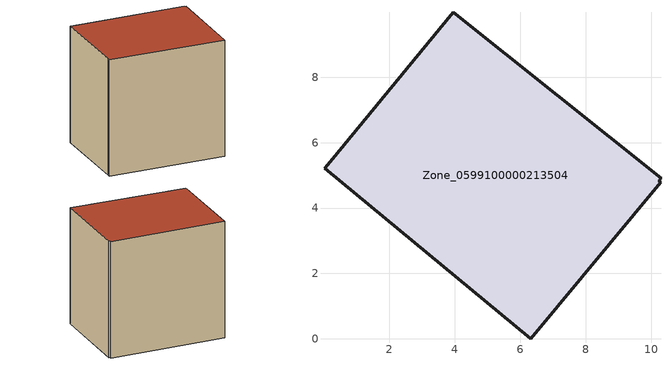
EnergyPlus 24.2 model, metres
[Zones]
Zone_0599100000213504
 floor ground (C_G): 10.24,4.84 10.3,4.78 6.32,0 0.02,5.22 0.2,5.42 3.96,9.99 10.3,4.91 z0
 wall outside (C_F): 6.32,0 10.3,4.78 10.24,4.84 10.3,4.91 3.96,9.99 0.2,5.42 0.02,5.22 6.32,0 z0:8.14
 roof outside (C_R): 10.3,4.78 10.24,4.84 10.3,4.91 3.96,9.99 0.2,5.42 0.02,5.22 6.32,0 z8.14
[BUILDING]
Pand.0599100000213504: North Axis=0; Terrain=City; Loads Convergence Tolerance Value=0.04; Temperature Convergence Tolerance Value=0.4; Solar Distribution=FullExterior; Maximum Number of Warmup Days=25; Minimum Number of Warmup Days=1
[Site:Location]
Rotterdam.The.Hague.AP_ZH_NLD Design_Conditions: Latitude=51.96; Longitude=4.45; Time Zone=1; Elevation=-4.5
[SITE:GROUNDTEMPERATURE:BUILDINGSURFACE]
18, 18, 18, 18, 18, 18, 18, 18, 18, 18, 18, 18
[MATERIAL] Thermal Absorptance=0.9; Solar Absorptance=0.7; Visible Absorptance=0.7
Name | Roughness | Thickness | Conductivity | Density | Specific Heat
G.TI.1946-1964 | MediumSmooth | 0.15 | 1 | 540 | 1210
F.TI.1946-1964 | Rough | 0.3 | 0.857143 | 1920 | 840
R.TI.1946-1964 | MediumRough | 0.2 | 0.277778 | 1500 | 1000
[CONSTRUCTION]
C_G: G.TI.1946-1964
C_F: F.TI.1946-1964
C_R: R.TI.1946-1964
[ZONE]
Zone_0599100000213504: Type=1; Multiplier=1; Ceiling Height=Autocalculate; Volume=Autocalculate; Floor Area=autocalculate; Part of Total Floor Area=Yes
[ZONEINFILTRATION:DESIGNFLOWRATE]
Infil_Zone_0599100000213504: Zone or ZoneList or Space or SpaceList=Zone_0599100000213504; Schedule=AlwaysOn; Design Flow Rate Calculation Method=Flow/Area; Flow Rate per Floor Area=0.003; Constant Term Coefficient=1; Temperature Term Coefficient=0; Velocity Term Coefficient=0; Velocity Squared Term Coefficient=0
[HVACTEMPLATE:ZONE:IDEALLOADSAIRSYSTEM]
Zone_0599100000213504: Maximum Heating Supply Air Temperature=50; Minimum Cooling Supply Air Temperature=13; Maximum Heating Supply Air Humidity Ratio=0.0156; Minimum Cooling Supply Air Humidity Ratio=0.0077; Heating Limit=NoLimit; Cooling Limit=NoLimit; Dehumidification Control Type=ConstantSensibleHeatRatio; Cooling Sensible Heat Ratio=0.7; Dehumidification Setpoint=60; Humidification Control Type=None; Humidification Setpoint=30; Outdoor Air Method=None; Outdoor Air Flow Rate per Person=0.00944; Outdoor Air Flow Rate per Zone Floor Area=0; Outdoor Air Flow Rate per Zone=0; Demand Controlled Ventilation Type=None; Outdoor Air Economizer Type=NoEconomizer; Heat Recovery Type=None; Sensible Heat Recovery Effectiveness=0.7; Latent Heat Recovery Effectiveness=0.65
[ZONECONTROL:THERMOSTAT]
ThermostatControl_Zone_0599100000213504: Zone or ZoneList=Zone_0599100000213504; Control Type Schedule=DualSetpointControlType; Control 1=Thermostat_Zone_0599100000213504; Temperature Difference Between Cutout And Setpoint=0
[THERMOSTATSETPOINT:DUALSETPOINT]
Thermostat_Zone_0599100000213504: Heating Setpoint Temperature Schedule=HeatingSetpoint_Zone_0599100000213504; Cooling Setpoint Temperature Schedule=CoolingSetpoint_Zone_0599100000213504
[SCHEDULE:COMPACT]
HeatingSetpoint_Zone_0599100000213504: Through: 12/31, For: AllDays, Until: 24:00, 21
CoolingSetpoint_Zone_0599100000213504: Through: 12/31, For: AllDays, Until: 24:00, 24
DualSetpointControlType: Through: 12/31, For: AllDays, Until: 24:00, 4
AlwaysOn: Through: 12/31, For: AllDays, Until: 24:00, 1
